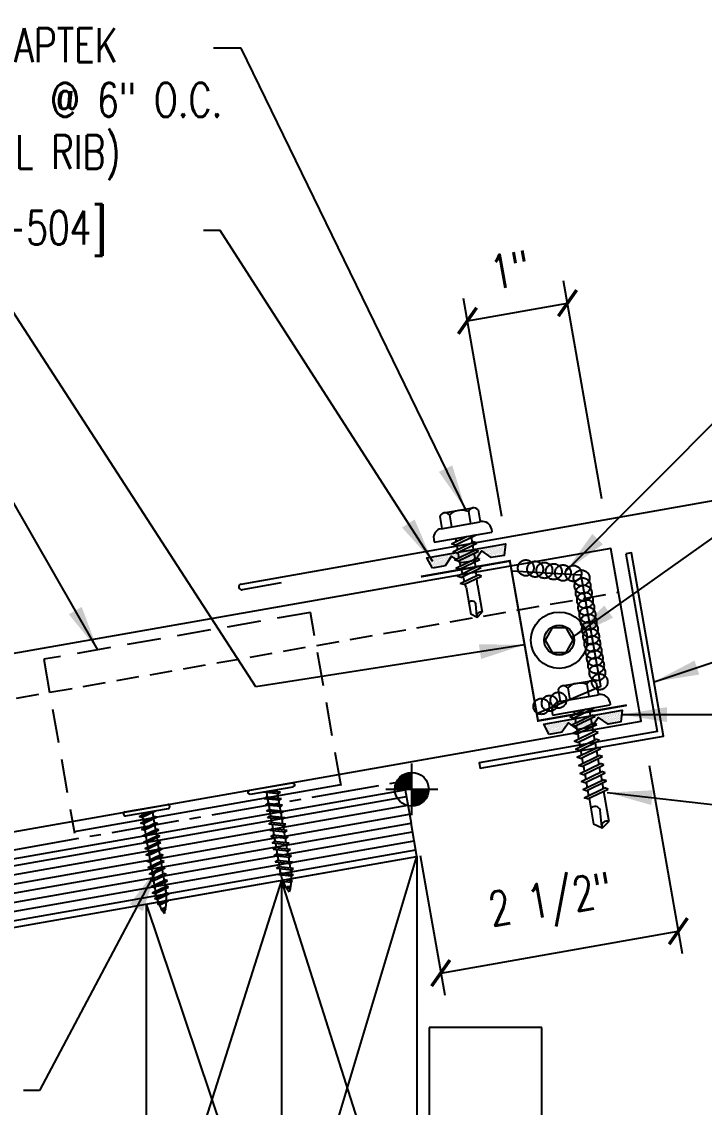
# Model space of a CAD drawing. Header units: inches. Extents: x 6.8 to 37.5, y 5.8 to 33.9.
# Drawn here: x 19.55 to 27.11, y 21.85 to 33.87 of the extents above; entities that cross this region are included whole.
import ezdxf

# ---------------------------------------------------------------- set-up
doc = ezdxf.new("R2010")
doc.units = ezdxf.units.IN
doc.header["$MEASUREMENT"] = 0
doc.linetypes.add('CENTER2', pattern=[1.125, 0.75, -0.125, 0.125, -0.125])
doc.linetypes.add('HIDDEN2', pattern=[0.1875, 0.125, -0.0625])
for name, color, linetype in [('BARRIER', 253, 'CENTER2'), ('clip', 5, 'Continuous'), ('CLO', 3, 'Continuous'), ('DIM', 2, 'Continuous'), ('FASTENER', 9, 'Continuous'), ('PANEL', 11, 'Continuous'), ('SEALANT', 253, 'CENTER2'), ('SECTION', 11, 'Continuous'), ('STLA', 10, 'Continuous'), ('TAPE', 8, 'Continuous'), ('TEXT', 2, 'Continuous'), ('TRIM', 6, 'Continuous'), ('WOOD', 3, 'Continuous')]:
    doc.layers.add(name, color=color, linetype=linetype)
doc.styles.add('TEXT', font='SIMPLEX', dxfattribs={"width": 0.75, "height": 6})
doc.styles.add('TEXT1', font='ROMANS.shx', dxfattribs={"width": 0.75, "height": 0.375})
doc.dimstyles.new('DETAIL', dxfattribs={"dimscale": 4, "dimtxt": 0.375, "dimasz": 0.0625, "dimexe": 0.0625, "dimexo": 0.125, "dimgap": 0.0625, "dimtad": 1, "dimdec": 4, "dimzin": 3, "dimdsep": 46, "dimlunit": 4, "dimtxsty": 'TEXT1', "dimblk": 'ARCHTICK', "dimcen": 0.0625, "dimclrd": 7, "dimclre": 7, "dimclrt": 2, "dimadec": 0, "dimazin": 0, "dimtfac": 0.59375, "dimtdec": 4, "dimtmove": 0, "dimatfit": 3, "dimfxl": 0, "dimfrac": 2, "dimtolj": 1, "dimtzin": 3, "dimarcsym": 0})
doc.dimstyles.new('DETAIL$7', dxfattribs={"dimscale": 4, "dimtxt": 6, "dimasz": 0.125, "dimexe": 0.0625, "dimexo": 0.125, "dimgap": 0.0625, "dimtad": 1, "dimdec": 5, "dimzin": 3, "dimdsep": 46, "dimlunit": 4, "dimtxsty": 'TEXT', "dimblk": 'ARCHTICK', "dimcen": 0.0625, "dimclrd": 7, "dimclre": 7, "dimclrt": 2, "dimadec": 0, "dimazin": 0, "dimtfac": 0.666667, "dimtdec": 5, "dimtmove": 0, "dimatfit": 3, "dimfxl": 0, "dimfrac": 2, "dimtolj": 1, "dimtzin": 3, "dimarcsym": 0})

# ---------------------------------------------------------------- blocks, each defined once
blk = doc.blocks.new('MB_DW4')
at = {"layer": 'FASTENER'}
for p, q in [((-0.217, 0.305), (-0.217, 0.171)), ((-0.163, 0.337), (0.159, 0.337)), ((-0.108, 0.305), (-0.108, 0.171)), ((0.105, 0.305), (0.105, 0.171)), ((0.214, 0.305), (0.214, 0.171)), ((-0.226, 0.171), (0.214, 0.171)), ((-0.326, 0.071), (-0.326, 0.037)), ((-0.326, 0.037), (0.322, 0.037)), ((-0.141, -0.014), (0.037, 0.037)), ((-0.105, -0.034), (0.137, 0.035)), ((-0.088, 0.037), (-0.088, 0.001)), ((-0.088, 0.037), (0.085, 0.037)), ((0.085, 0.037), (0.134, 0.037)), ((0.085, 0.02), (0.085, -0.041)), ((0.137, 0.035), (0.134, 0.037)), ((0.322, 0.071), (0.322, 0.037)), ((-0.105, -0.034), (-0.141, -0.014)), ((-0.141, -0.105), (0.102, -0.036)), ((-0.105, -0.125), (-0.141, -0.105)), ((-0.105, -0.125), (0.137, -0.056)), ((-0.088, -0.029), (-0.088, -0.09)), ((-0.088, -0.12), (-0.088, -0.181)), ((0.085, -0.071), (0.085, -0.131)), ((0.137, -0.056), (0.102, -0.036)), ((-0.141, -0.196), (0.102, -0.127)), ((-0.105, -0.216), (-0.141, -0.196)), ((-0.141, -0.287), (0.102, -0.217)), ((-0.105, -0.216), (0.137, -0.147)), ((-0.105, -0.307), (0.137, -0.238)), ((-0.084, -0.27), (-0.088, -0.211)), ((0.084, -0.223), (0.085, -0.211)), ((0.085, -0.162), (0.085, -0.211)), ((0.137, -0.147), (0.102, -0.127)), ((0.137, -0.238), (0.102, -0.217)), ((-0.105, -0.307), (-0.141, -0.287)), ((-0.141, -0.378), (0.102, -0.308)), ((-0.105, -0.398), (0.137, -0.328)), ((-0.078, -0.36), (-0.082, -0.3)), ((0.071, -0.408), (0.075, -0.346)), ((0.077, -0.315), (0.082, -0.253)), ((0.137, -0.328), (0.102, -0.308)), ((-0.105, -0.398), (-0.141, -0.378)), ((-0.122, -0.463), (0.089, -0.403)), ((-0.086, -0.483), (-0.122, -0.463)), ((-0.086, -0.483), (0.124, -0.423)), ((-0.071, -0.449), (-0.075, -0.389)), ((-0.066, -0.516), (-0.069, -0.478)), ((0.063, -0.515), (0.068, -0.439)), ((0.124, -0.423), (0.089, -0.403)), ((-0.066, -0.516), (-0.066, -0.82)), ((0.063, -0.516), (0.063, -0.82)), ((-0.003, -0.854), (0.009, -0.714)), ((-0.002, -0.866), (-0.066, -0.82)), ((-0.002, -0.866), (0.063, -0.82))]:
    blk.add_line(p, q, dxfattribs=at)
for centre, radius, start, end in [((-0.163, 0.274), 0.0628, 29.8754, 150.1246), ((-0.002, 0.141), 0.196, 56.9974, 123.0026), ((0.159, 0.274), 0.0628, 29.8754, 150.1246), ((-0.226, 0.071), 0.1, 90, 180), ((0.222, 0.071), 0.1, 0, 90), ((0.073, -0.516), 0.01, 175.9484, 180), ((-0.036, -0.723), 0.0461, 11.1445, 130.906), ((0.039, -0.855), 0.0422, 55.4585, 194.8454)]:
    blk.add_arc(centre, radius, start, end, dxfattribs=at)
blk = doc.blocks.new('*X2')
at = {"color": 0}
for p, q in [((-0.434, 0.135), (-0.434, 0.135)), ((-0.434, 0.123), (-0.434, 0.123)), ((-0.422, 0.141), (-0.422, 0.141)), ((-0.422, 0.129), (-0.422, 0.129)), ((-0.41, 0.135), (-0.41, 0.135)), ((-0.41, 0.123), (-0.41, 0.123)), ((-0.398, 0.141), (-0.398, 0.141)), ((-0.398, 0.129), (-0.398, 0.129)), ((-0.387, 0.135), (-0.387, 0.135)), ((-0.387, 0.123), (-0.387, 0.123)), ((-0.375, 0.141), (-0.375, 0.141)), ((-0.375, 0.129), (-0.375, 0.129)), ((-0.363, 0.135), (-0.363, 0.135)), ((-0.363, 0.123), (-0.363, 0.123)), ((-0.352, 0.141), (-0.352, 0.141)), ((-0.352, 0.129), (-0.352, 0.129)), ((-0.34, 0.135), (-0.34, 0.135)), ((-0.34, 0.123), (-0.34, 0.123)), ((-0.328, 0.141), (-0.328, 0.141)), ((-0.328, 0.129), (-0.328, 0.129)), ((-0.316, 0.135), (-0.316, 0.135)), ((-0.316, 0.123), (-0.316, 0.123)), ((-0.305, 0.141), (-0.305, 0.141)), ((-0.305, 0.129), (-0.305, 0.129)), ((-0.293, 0.135), (-0.293, 0.135)), ((-0.293, 0.123), (-0.293, 0.123)), ((-0.281, 0.141), (-0.281, 0.141)), ((-0.281, 0.129), (-0.281, 0.129)), ((-0.27, 0.135), (-0.27, 0.135)), ((-0.27, 0.123), (-0.27, 0.123)), ((-0.258, 0.141), (-0.258, 0.141)), ((-0.258, 0.129), (-0.258, 0.129)), ((-0.246, 0.135), (-0.246, 0.135)), ((-0.246, 0.123), (-0.246, 0.123)), ((-0.234, 0.141), (-0.234, 0.141)), ((-0.234, 0.129), (-0.234, 0.129)), ((-0.223, 0.135), (-0.223, 0.135)), ((-0.223, 0.123), (-0.223, 0.123)), ((-0.211, 0.141), (-0.211, 0.141)), ((-0.211, 0.129), (-0.211, 0.129)), ((-0.199, 0.135), (-0.199, 0.135)), ((-0.199, 0.123), (-0.199, 0.123)), ((-0.188, 0.141), (-0.188, 0.141)), ((-0.188, 0.129), (-0.188, 0.129)), ((-0.176, 0.135), (-0.176, 0.135)), ((-0.176, 0.123), (-0.176, 0.123)), ((-0.164, 0.141), (-0.164, 0.141)), ((-0.164, 0.129), (-0.164, 0.129)), ((-0.152, 0.135), (-0.152, 0.135)), ((-0.152, 0.123), (-0.152, 0.123)), ((-0.141, 0.141), (-0.141, 0.141)), ((-0.141, 0.129), (-0.141, 0.129)), ((-0.129, 0.135), (-0.129, 0.135)), ((-0.129, 0.123), (-0.129, 0.123)), ((-0.117, 0.141), (-0.117, 0.141)), ((-0.117, 0.129), (-0.117, 0.129)), ((-0.105, 0.135), (-0.105, 0.135)), ((-0.105, 0.123), (-0.105, 0.123)), ((-0.094, 0.141), (-0.094, 0.141)), ((-0.094, 0.129), (-0.094, 0.129)), ((-0.082, 0.135), (-0.082, 0.135)), ((-0.082, 0.123), (-0.082, 0.123)), ((-0.07, 0.141), (-0.07, 0.141)), ((-0.07, 0.129), (-0.07, 0.129)), ((-0.059, 0.135), (-0.059, 0.135)), ((-0.059, 0.123), (-0.059, 0.123)), ((-0.047, 0.141), (-0.047, 0.141)), ((-0.047, 0.129), (-0.047, 0.129)), ((-0.035, 0.135), (-0.035, 0.135)), ((-0.035, 0.123), (-0.035, 0.123)), ((-0.023, 0.141), (-0.023, 0.141)), ((-0.023, 0.129), (-0.023, 0.129)), ((-0.012, 0.135), (-0.012, 0.135)), ((-0.012, 0.123), (-0.012, 0.123)), ((0, 0.141), (0, 0.141)), ((0, 0.129), (0, 0.129)), ((0.012, 0.135), (0.012, 0.135)), ((0.012, 0.123), (0.012, 0.123)), ((0.023, 0.141), (0.023, 0.141)), ((0.023, 0.129), (0.023, 0.129)), ((0.035, 0.135), (0.035, 0.135)), ((0.035, 0.123), (0.035, 0.123)), ((0.047, 0.141), (0.047, 0.141)), ((0.047, 0.129), (0.047, 0.129)), ((0.059, 0.135), (0.059, 0.135)), ((0.059, 0.123), (0.059, 0.123)), ((0.07, 0.141), (0.07, 0.141)), ((0.07, 0.129), (0.07, 0.129)), ((0.082, 0.135), (0.082, 0.135)), ((0.082, 0.123), (0.082, 0.123)), ((0.094, 0.141), (0.094, 0.141)), ((0.094, 0.129), (0.094, 0.129)), ((0.105, 0.135), (0.105, 0.135)), ((0.105, 0.123), (0.105, 0.123)), ((0.117, 0.141), (0.117, 0.141)), ((0.117, 0.129), (0.117, 0.129)), ((0.129, 0.135), (0.129, 0.135)), ((0.129, 0.123), (0.129, 0.123)), ((0.141, 0.141), (0.141, 0.141)), ((0.141, 0.129), (0.141, 0.129)), ((0.152, 0.135), (0.152, 0.135)), ((0.152, 0.123), (0.152, 0.123)), ((0.164, 0.141), (0.164, 0.141)), ((0.164, 0.129), (0.164, 0.129)), ((0.176, 0.135), (0.176, 0.135)), ((0.176, 0.123), (0.176, 0.123)), ((0.188, 0.141), (0.188, 0.141)), ((0.188, 0.129), (0.188, 0.129)), ((0.199, 0.135), (0.199, 0.135)), ((0.199, 0.123), (0.199, 0.123)), ((0.211, 0.141), (0.211, 0.141)), ((0.211, 0.129), (0.211, 0.129)), ((0.223, 0.135), (0.223, 0.135)), ((0.223, 0.123), (0.223, 0.123)), ((0.234, 0.141), (0.234, 0.141)), ((0.234, 0.129), (0.234, 0.129)), ((0.246, 0.135), (0.246, 0.135)), ((0.246, 0.123), (0.246, 0.123)), ((0.258, 0.141), (0.258, 0.141)), ((0.258, 0.129), (0.258, 0.129)), ((0.27, 0.135), (0.27, 0.135)), ((0.27, 0.123), (0.27, 0.123)), ((0.281, 0.141), (0.281, 0.141)), ((0.281, 0.129), (0.281, 0.129)), ((0.293, 0.135), (0.293, 0.135)), ((0.293, 0.123), (0.293, 0.123)), ((0.305, 0.141), (0.305, 0.141)), ((0.305, 0.129), (0.305, 0.129)), ((0.316, 0.135), (0.316, 0.135)), ((0.316, 0.123), (0.316, 0.123)), ((0.328, 0.141), (0.328, 0.141)), ((0.328, 0.129), (0.328, 0.129)), ((0.34, 0.135), (0.34, 0.135)), ((0.34, 0.123), (0.34, 0.123)), ((0.352, 0.141), (0.352, 0.141)), ((0.352, 0.129), (0.352, 0.129)), ((0.363, 0.135), (0.363, 0.135)), ((0.363, 0.123), (0.363, 0.123)), ((0.375, 0.141), (0.375, 0.141)), ((0.375, 0.129), (0.375, 0.129)), ((0.387, 0.135), (0.387, 0.135)), ((0.387, 0.123), (0.387, 0.123)), ((0.398, 0.141), (0.398, 0.141)), ((0.398, 0.129), (0.398, 0.129)), ((0.41, 0.135), (0.41, 0.135)), ((0.41, 0.123), (0.41, 0.123)), ((0.422, 0.141), (0.422, 0.141)), ((0.422, 0.129), (0.422, 0.129)), ((0.434, 0.135), (0.434, 0.135)), ((0.434, 0.123), (0.434, 0.123)), ((-0.422, 0.117), (-0.422, 0.117)), ((-0.422, 0.105), (-0.422, 0.105)), ((-0.422, 0.094), (-0.422, 0.094)), ((-0.422, 0.082), (-0.422, 0.082)), ((-0.41, 0.111), (-0.41, 0.111)), ((-0.41, 0.1), (-0.41, 0.1)), ((-0.41, 0.088), (-0.41, 0.088)), ((-0.41, 0.076), (-0.41, 0.076)), ((-0.41, 0.064), (-0.41, 0.064)), ((-0.41, 0.053), (-0.41, 0.053)), ((-0.41, 0.041), (-0.41, 0.041)), ((-0.398, 0.117), (-0.398, 0.117)), ((-0.398, 0.105), (-0.398, 0.105)), ((-0.398, 0.094), (-0.398, 0.094)), ((-0.398, 0.082), (-0.398, 0.082)), ((-0.398, 0.07), (-0.398, 0.07)), ((-0.398, 0.059), (-0.398, 0.059)), ((-0.398, 0.047), (-0.398, 0.047)), ((-0.398, 0.035), (-0.398, 0.035)), ((-0.398, 0.023), (-0.398, 0.023)), ((-0.387, 0.111), (-0.387, 0.111)), ((-0.387, 0.1), (-0.387, 0.1)), ((-0.387, 0.088), (-0.387, 0.088)), ((-0.387, 0.076), (-0.387, 0.076)), ((-0.387, 0.064), (-0.387, 0.064)), ((-0.387, 0.053), (-0.387, 0.053)), ((-0.387, 0.041), (-0.387, 0.041)), ((-0.387, 0.029), (-0.387, 0.029)), ((-0.375, 0.117), (-0.375, 0.117)), ((-0.375, 0.105), (-0.375, 0.105)), ((-0.375, 0.094), (-0.375, 0.094)), ((-0.375, 0.082), (-0.375, 0.082)), ((-0.375, 0.07), (-0.375, 0.07)), ((-0.375, 0.059), (-0.375, 0.059)), ((-0.375, 0.047), (-0.375, 0.047)), ((-0.375, 0.035), (-0.375, 0.035)), ((-0.375, 0.023), (-0.375, 0.023)), ((-0.363, 0.111), (-0.363, 0.111)), ((-0.363, 0.1), (-0.363, 0.1)), ((-0.363, 0.088), (-0.363, 0.088)), ((-0.363, 0.076), (-0.363, 0.076)), ((-0.363, 0.064), (-0.363, 0.064)), ((-0.363, 0.053), (-0.363, 0.053)), ((-0.363, 0.041), (-0.363, 0.041)), ((-0.363, 0.029), (-0.363, 0.029)), ((-0.352, 0.117), (-0.352, 0.117)), ((-0.352, 0.105), (-0.352, 0.105)), ((-0.352, 0.094), (-0.352, 0.094)), ((-0.352, 0.082), (-0.352, 0.082)), ((-0.352, 0.07), (-0.352, 0.07)), ((-0.352, 0.059), (-0.352, 0.059)), ((-0.352, 0.047), (-0.352, 0.047)), ((-0.352, 0.035), (-0.352, 0.035)), ((-0.352, 0.023), (-0.352, 0.023)), ((-0.34, 0.111), (-0.34, 0.111)), ((-0.34, 0.1), (-0.34, 0.1)), ((-0.34, 0.088), (-0.34, 0.088)), ((-0.34, 0.076), (-0.34, 0.076)), ((-0.34, 0.064), (-0.34, 0.064)), ((-0.34, 0.053), (-0.34, 0.053)), ((-0.34, 0.041), (-0.34, 0.041)), ((-0.34, 0.029), (-0.34, 0.029)), ((-0.328, 0.117), (-0.328, 0.117)), ((-0.328, 0.105), (-0.328, 0.105)), ((-0.328, 0.094), (-0.328, 0.094)), ((-0.328, 0.082), (-0.328, 0.082)), ((-0.328, 0.07), (-0.328, 0.07)), ((-0.328, 0.059), (-0.328, 0.059)), ((-0.328, 0.047), (-0.328, 0.047)), ((-0.328, 0.035), (-0.328, 0.035)), ((-0.328, 0.023), (-0.328, 0.023)), ((-0.316, 0.111), (-0.316, 0.111)), ((-0.316, 0.1), (-0.316, 0.1)), ((-0.316, 0.088), (-0.316, 0.088)), ((-0.316, 0.076), (-0.316, 0.076)), ((-0.316, 0.064), (-0.316, 0.064)), ((-0.316, 0.053), (-0.316, 0.053)), ((-0.316, 0.041), (-0.316, 0.041)), ((-0.316, 0.029), (-0.316, 0.029)), ((-0.305, 0.117), (-0.305, 0.117)), ((-0.305, 0.105), (-0.305, 0.105)), ((-0.305, 0.094), (-0.305, 0.094)), ((-0.305, 0.082), (-0.305, 0.082)), ((-0.305, 0.07), (-0.305, 0.07)), ((-0.305, 0.059), (-0.305, 0.059)), ((-0.305, 0.047), (-0.305, 0.047)), ((-0.305, 0.035), (-0.305, 0.035)), ((-0.305, 0.023), (-0.305, 0.023)), ((-0.293, 0.111), (-0.293, 0.111)), ((-0.293, 0.1), (-0.293, 0.1)), ((-0.293, 0.088), (-0.293, 0.088)), ((-0.293, 0.076), (-0.293, 0.076)), ((-0.293, 0.064), (-0.293, 0.064)), ((-0.293, 0.053), (-0.293, 0.053)), ((-0.293, 0.041), (-0.293, 0.041)), ((-0.293, 0.029), (-0.293, 0.029)), ((-0.281, 0.117), (-0.281, 0.117)), ((-0.281, 0.105), (-0.281, 0.105)), ((-0.281, 0.094), (-0.281, 0.094)), ((-0.281, 0.082), (-0.281, 0.082)), ((-0.281, 0.07), (-0.281, 0.07)), ((-0.281, 0.059), (-0.281, 0.059)), ((-0.281, 0.047), (-0.281, 0.047)), ((-0.281, 0.035), (-0.281, 0.035)), ((-0.281, 0.023), (-0.281, 0.023)), ((-0.27, 0.111), (-0.27, 0.111)), ((-0.27, 0.1), (-0.27, 0.1)), ((-0.27, 0.088), (-0.27, 0.088)), ((-0.27, 0.076), (-0.27, 0.076)), ((-0.27, 0.064), (-0.27, 0.064)), ((-0.27, 0.053), (-0.27, 0.053)), ((-0.27, 0.041), (-0.27, 0.041)), ((-0.27, 0.029), (-0.27, 0.029)), ((-0.258, 0.117), (-0.258, 0.117)), ((-0.258, 0.105), (-0.258, 0.105)), ((-0.258, 0.094), (-0.258, 0.094)), ((-0.258, 0.082), (-0.258, 0.082)), ((-0.258, 0.07), (-0.258, 0.07)), ((-0.258, 0.059), (-0.258, 0.059)), ((-0.258, 0.047), (-0.258, 0.047)), ((-0.258, 0.035), (-0.258, 0.035)), ((-0.258, 0.023), (-0.258, 0.023)), ((-0.246, 0.111), (-0.246, 0.111)), ((-0.246, 0.1), (-0.246, 0.1)), ((-0.246, 0.088), (-0.246, 0.088)), ((-0.246, 0.076), (-0.246, 0.076)), ((-0.246, 0.064), (-0.246, 0.064)), ((-0.246, 0.053), (-0.246, 0.053)), ((-0.246, 0.041), (-0.246, 0.041)), ((-0.234, 0.117), (-0.234, 0.117)), ((-0.234, 0.105), (-0.234, 0.105)), ((-0.234, 0.094), (-0.234, 0.094)), ((-0.234, 0.082), (-0.234, 0.082)), ((-0.234, 0.07), (-0.234, 0.07)), ((-0.234, 0.059), (-0.234, 0.059)), ((-0.234, 0.047), (-0.234, 0.047)), ((-0.223, 0.111), (-0.223, 0.111)), ((-0.223, 0.1), (-0.223, 0.1)), ((-0.223, 0.088), (-0.223, 0.088)), ((-0.223, 0.076), (-0.223, 0.076)), ((-0.223, 0.064), (-0.223, 0.064)), ((-0.211, 0.117), (-0.211, 0.117)), ((-0.211, 0.105), (-0.211, 0.105)), ((-0.211, 0.094), (-0.211, 0.094)), ((-0.211, 0.082), (-0.211, 0.082)), ((-0.211, 0.07), (-0.211, 0.07)), ((-0.199, 0.111), (-0.199, 0.111)), ((-0.199, 0.1), (-0.199, 0.1)), ((-0.199, 0.088), (-0.199, 0.088)), ((-0.188, 0.117), (-0.188, 0.117)), ((-0.188, 0.105), (-0.188, 0.105)), ((-0.188, 0.094), (-0.188, 0.094)), ((-0.176, 0.111), (-0.176, 0.111)), ((-0.164, 0.117), (-0.164, 0.117)), ((-0.164, 0.105), (-0.164, 0.105)), ((-0.152, 0.111), (-0.152, 0.111)), ((-0.152, 0.1), (-0.152, 0.1)), ((-0.141, 0.117), (-0.141, 0.117)), ((-0.141, 0.105), (-0.141, 0.105)), ((-0.141, 0.094), (-0.141, 0.094)), ((-0.141, 0.082), (-0.141, 0.082)), ((-0.129, 0.111), (-0.129, 0.111)), ((-0.129, 0.1), (-0.129, 0.1)), ((-0.129, 0.088), (-0.129, 0.088)), ((-0.129, 0.076), (-0.129, 0.076)), ((-0.117, 0.117), (-0.117, 0.117)), ((-0.117, 0.105), (-0.117, 0.105)), ((-0.117, 0.094), (-0.117, 0.094)), ((-0.117, 0.082), (-0.117, 0.082)), ((-0.117, 0.07), (-0.117, 0.07)), ((-0.117, 0.059), (-0.117, 0.059)), ((-0.105, 0.111), (-0.105, 0.111)), ((-0.105, 0.1), (-0.105, 0.1)), ((-0.105, 0.088), (-0.105, 0.088)), ((-0.105, 0.076), (-0.105, 0.076)), ((-0.105, 0.064), (-0.105, 0.064)), ((-0.105, 0.053), (-0.105, 0.053)), ((-0.094, 0.117), (-0.094, 0.117)), ((-0.094, 0.105), (-0.094, 0.105)), ((-0.094, 0.094), (-0.094, 0.094)), ((-0.094, 0.082), (-0.094, 0.082)), ((-0.094, 0.07), (-0.094, 0.07)), ((-0.094, 0.059), (-0.094, 0.059)), ((-0.094, 0.047), (-0.094, 0.047)), ((-0.094, 0.035), (-0.094, 0.035)), ((-0.082, 0.111), (-0.082, 0.111)), ((-0.082, 0.1), (-0.082, 0.1)), ((-0.082, 0.088), (-0.082, 0.088)), ((-0.082, 0.076), (-0.082, 0.076)), ((-0.082, 0.064), (-0.082, 0.064)), ((-0.082, 0.053), (-0.082, 0.053)), ((-0.082, 0.041), (-0.082, 0.041)), ((-0.082, 0.029), (-0.082, 0.029)), ((-0.07, 0.117), (-0.07, 0.117)), ((-0.07, 0.105), (-0.07, 0.105)), ((-0.07, 0.094), (-0.07, 0.094)), ((-0.07, 0.082), (-0.07, 0.082)), ((-0.07, 0.07), (-0.07, 0.07)), ((-0.07, 0.059), (-0.07, 0.059)), ((-0.07, 0.047), (-0.07, 0.047)), ((-0.07, 0.035), (-0.07, 0.035)), ((-0.07, 0.023), (-0.07, 0.023)), ((-0.059, 0.111), (-0.059, 0.111)), ((-0.059, 0.1), (-0.059, 0.1)), ((-0.059, 0.088), (-0.059, 0.088)), ((-0.059, 0.076), (-0.059, 0.076)), ((-0.059, 0.064), (-0.059, 0.064)), ((-0.059, 0.053), (-0.059, 0.053)), ((-0.059, 0.041), (-0.059, 0.041)), ((-0.059, 0.029), (-0.059, 0.029)), ((-0.047, 0.117), (-0.047, 0.117)), ((-0.047, 0.105), (-0.047, 0.105)), ((-0.047, 0.094), (-0.047, 0.094)), ((-0.047, 0.082), (-0.047, 0.082)), ((-0.047, 0.07), (-0.047, 0.07)), ((-0.047, 0.059), (-0.047, 0.059)), ((-0.047, 0.047), (-0.047, 0.047)), ((-0.047, 0.035), (-0.047, 0.035)), ((-0.047, 0.023), (-0.047, 0.023)), ((-0.035, 0.111), (-0.035, 0.111)), ((-0.035, 0.1), (-0.035, 0.1)), ((-0.035, 0.088), (-0.035, 0.088)), ((-0.035, 0.076), (-0.035, 0.076)), ((-0.035, 0.064), (-0.035, 0.064)), ((-0.035, 0.053), (-0.035, 0.053)), ((-0.035, 0.041), (-0.035, 0.041)), ((-0.035, 0.029), (-0.035, 0.029)), ((-0.023, 0.117), (-0.023, 0.117)), ((-0.023, 0.105), (-0.023, 0.105)), ((-0.023, 0.094), (-0.023, 0.094)), ((-0.023, 0.082), (-0.023, 0.082)), ((-0.023, 0.07), (-0.023, 0.07)), ((-0.023, 0.059), (-0.023, 0.059)), ((-0.023, 0.047), (-0.023, 0.047)), ((-0.023, 0.035), (-0.023, 0.035)), ((-0.023, 0.023), (-0.023, 0.023)), ((-0.012, 0.111), (-0.012, 0.111)), ((-0.012, 0.1), (-0.012, 0.1)), ((-0.012, 0.088), (-0.012, 0.088)), ((-0.012, 0.076), (-0.012, 0.076)), ((-0.012, 0.064), (-0.012, 0.064)), ((-0.012, 0.053), (-0.012, 0.053)), ((-0.012, 0.041), (-0.012, 0.041)), ((-0.012, 0.029), (-0.012, 0.029)), ((0, 0.117), (0, 0.117)), ((0, 0.105), (0, 0.105)), ((0, 0.094), (0, 0.094)), ((0, 0.082), (0, 0.082)), ((0, 0.07), (0, 0.07)), ((0, 0.059), (0, 0.059)), ((0, 0.047), (0, 0.047)), ((0, 0.035), (0, 0.035)), ((0, 0.023), (0, 0.023)), ((0.012, 0.111), (0.012, 0.111)), ((0.012, 0.1), (0.012, 0.1)), ((0.012, 0.088), (0.012, 0.088)), ((0.012, 0.076), (0.012, 0.076)), ((0.012, 0.064), (0.012, 0.064)), ((0.012, 0.053), (0.012, 0.053)), ((0.012, 0.041), (0.012, 0.041)), ((0.012, 0.029), (0.012, 0.029)), ((0.023, 0.117), (0.023, 0.117)), ((0.023, 0.105), (0.023, 0.105)), ((0.023, 0.094), (0.023, 0.094)), ((0.023, 0.082), (0.023, 0.082)), ((0.023, 0.07), (0.023, 0.07)), ((0.023, 0.059), (0.023, 0.059)), ((0.023, 0.047), (0.023, 0.047)), ((0.023, 0.035), (0.023, 0.035)), ((0.023, 0.023), (0.023, 0.023)), ((0.035, 0.111), (0.035, 0.111)), ((0.035, 0.1), (0.035, 0.1)), ((0.035, 0.088), (0.035, 0.088)), ((0.035, 0.076), (0.035, 0.076)), ((0.035, 0.064), (0.035, 0.064)), ((0.035, 0.053), (0.035, 0.053)), ((0.035, 0.041), (0.035, 0.041)), ((0.035, 0.029), (0.035, 0.029)), ((0.047, 0.117), (0.047, 0.117)), ((0.047, 0.105), (0.047, 0.105)), ((0.047, 0.094), (0.047, 0.094)), ((0.047, 0.082), (0.047, 0.082)), ((0.047, 0.07), (0.047, 0.07)), ((0.047, 0.059), (0.047, 0.059)), ((0.047, 0.047), (0.047, 0.047)), ((0.047, 0.035), (0.047, 0.035)), ((0.047, 0.023), (0.047, 0.023)), ((0.059, 0.111), (0.059, 0.111)), ((0.059, 0.1), (0.059, 0.1)), ((0.059, 0.088), (0.059, 0.088)), ((0.059, 0.076), (0.059, 0.076)), ((0.059, 0.064), (0.059, 0.064)), ((0.059, 0.053), (0.059, 0.053)), ((0.059, 0.041), (0.059, 0.041)), ((0.059, 0.029), (0.059, 0.029)), ((0.07, 0.117), (0.07, 0.117)), ((0.07, 0.105), (0.07, 0.105)), ((0.07, 0.094), (0.07, 0.094)), ((0.07, 0.082), (0.07, 0.082)), ((0.07, 0.07), (0.07, 0.07)), ((0.07, 0.059), (0.07, 0.059)), ((0.07, 0.047), (0.07, 0.047)), ((0.07, 0.035), (0.07, 0.035)), ((0.07, 0.023), (0.07, 0.023)), ((0.082, 0.111), (0.082, 0.111)), ((0.082, 0.1), (0.082, 0.1)), ((0.082, 0.088), (0.082, 0.088)), ((0.082, 0.076), (0.082, 0.076)), ((0.082, 0.064), (0.082, 0.064)), ((0.082, 0.053), (0.082, 0.053)), ((0.082, 0.041), (0.082, 0.041)), ((0.082, 0.029), (0.082, 0.029)), ((0.094, 0.117), (0.094, 0.117)), ((0.094, 0.105), (0.094, 0.105)), ((0.094, 0.094), (0.094, 0.094)), ((0.094, 0.082), (0.094, 0.082)), ((0.094, 0.07), (0.094, 0.07)), ((0.094, 0.059), (0.094, 0.059)), ((0.094, 0.047), (0.094, 0.047)), ((0.094, 0.035), (0.094, 0.035)), ((0.105, 0.111), (0.105, 0.111)), ((0.105, 0.1), (0.105, 0.1)), ((0.105, 0.088), (0.105, 0.088)), ((0.105, 0.076), (0.105, 0.076)), ((0.105, 0.064), (0.105, 0.064)), ((0.105, 0.053), (0.105, 0.053)), ((0.117, 0.117), (0.117, 0.117)), ((0.117, 0.105), (0.117, 0.105)), ((0.117, 0.094), (0.117, 0.094)), ((0.117, 0.082), (0.117, 0.082)), ((0.117, 0.07), (0.117, 0.07)), ((0.117, 0.059), (0.117, 0.059)), ((0.129, 0.111), (0.129, 0.111)), ((0.129, 0.1), (0.129, 0.1)), ((0.129, 0.088), (0.129, 0.088)), ((0.129, 0.076), (0.129, 0.076)), ((0.141, 0.117), (0.141, 0.117)), ((0.141, 0.105), (0.141, 0.105)), ((0.141, 0.094), (0.141, 0.094)), ((0.141, 0.082), (0.141, 0.082)), ((0.152, 0.111), (0.152, 0.111)), ((0.152, 0.1), (0.152, 0.1)), ((0.164, 0.117), (0.164, 0.117)), ((0.164, 0.105), (0.164, 0.105)), ((0.176, 0.111), (0.176, 0.111)), ((0.188, 0.117), (0.188, 0.117)), ((0.188, 0.105), (0.188, 0.105)), ((0.188, 0.094), (0.188, 0.094)), ((0.199, 0.111), (0.199, 0.111)), ((0.199, 0.1), (0.199, 0.1)), ((0.199, 0.088), (0.199, 0.088)), ((0.211, 0.117), (0.211, 0.117)), ((0.211, 0.105), (0.211, 0.105)), ((0.211, 0.094), (0.211, 0.094)), ((0.211, 0.082), (0.211, 0.082)), ((0.211, 0.07), (0.211, 0.07)), ((0.223, 0.111), (0.223, 0.111)), ((0.223, 0.1), (0.223, 0.1)), ((0.223, 0.088), (0.223, 0.088)), ((0.223, 0.076), (0.223, 0.076)), ((0.223, 0.064), (0.223, 0.064)), ((0.234, 0.117), (0.234, 0.117)), ((0.234, 0.105), (0.234, 0.105)), ((0.234, 0.094), (0.234, 0.094)), ((0.234, 0.082), (0.234, 0.082)), ((0.234, 0.07), (0.234, 0.07)), ((0.234, 0.059), (0.234, 0.059)), ((0.234, 0.047), (0.234, 0.047)), ((0.246, 0.111), (0.246, 0.111)), ((0.246, 0.1), (0.246, 0.1)), ((0.246, 0.088), (0.246, 0.088)), ((0.246, 0.076), (0.246, 0.076)), ((0.246, 0.064), (0.246, 0.064)), ((0.246, 0.053), (0.246, 0.053)), ((0.246, 0.041), (0.246, 0.041)), ((0.258, 0.117), (0.258, 0.117)), ((0.258, 0.105), (0.258, 0.105)), ((0.258, 0.094), (0.258, 0.094)), ((0.258, 0.082), (0.258, 0.082)), ((0.258, 0.07), (0.258, 0.07)), ((0.258, 0.059), (0.258, 0.059)), ((0.258, 0.047), (0.258, 0.047)), ((0.258, 0.035), (0.258, 0.035)), ((0.258, 0.023), (0.258, 0.023)), ((0.27, 0.111), (0.27, 0.111)), ((0.27, 0.1), (0.27, 0.1)), ((0.27, 0.088), (0.27, 0.088)), ((0.27, 0.076), (0.27, 0.076)), ((0.27, 0.064), (0.27, 0.064)), ((0.27, 0.053), (0.27, 0.053)), ((0.27, 0.041), (0.27, 0.041)), ((0.27, 0.029), (0.27, 0.029)), ((0.281, 0.117), (0.281, 0.117)), ((0.281, 0.105), (0.281, 0.105)), ((0.281, 0.094), (0.281, 0.094)), ((0.281, 0.082), (0.281, 0.082)), ((0.281, 0.07), (0.281, 0.07)), ((0.281, 0.059), (0.281, 0.059)), ((0.281, 0.047), (0.281, 0.047)), ((0.281, 0.035), (0.281, 0.035)), ((0.281, 0.023), (0.281, 0.023)), ((0.293, 0.111), (0.293, 0.111)), ((0.293, 0.1), (0.293, 0.1)), ((0.293, 0.088), (0.293, 0.088)), ((0.293, 0.076), (0.293, 0.076)), ((0.293, 0.064), (0.293, 0.064)), ((0.293, 0.053), (0.293, 0.053)), ((0.293, 0.041), (0.293, 0.041)), ((0.293, 0.029), (0.293, 0.029)), ((0.305, 0.117), (0.305, 0.117)), ((0.305, 0.105), (0.305, 0.105)), ((0.305, 0.094), (0.305, 0.094)), ((0.305, 0.082), (0.305, 0.082)), ((0.305, 0.07), (0.305, 0.07)), ((0.305, 0.059), (0.305, 0.059)), ((0.305, 0.047), (0.305, 0.047)), ((0.305, 0.035), (0.305, 0.035)), ((0.305, 0.023), (0.305, 0.023)), ((0.316, 0.111), (0.316, 0.111)), ((0.316, 0.1), (0.316, 0.1)), ((0.316, 0.088), (0.316, 0.088)), ((0.316, 0.076), (0.316, 0.076)), ((0.316, 0.064), (0.316, 0.064)), ((0.316, 0.053), (0.316, 0.053)), ((0.316, 0.041), (0.316, 0.041)), ((0.316, 0.029), (0.316, 0.029)), ((0.328, 0.117), (0.328, 0.117)), ((0.328, 0.105), (0.328, 0.105)), ((0.328, 0.094), (0.328, 0.094)), ((0.328, 0.082), (0.328, 0.082)), ((0.328, 0.07), (0.328, 0.07)), ((0.328, 0.059), (0.328, 0.059)), ((0.328, 0.047), (0.328, 0.047)), ((0.328, 0.035), (0.328, 0.035)), ((0.328, 0.023), (0.328, 0.023)), ((0.34, 0.111), (0.34, 0.111)), ((0.34, 0.1), (0.34, 0.1)), ((0.34, 0.088), (0.34, 0.088)), ((0.34, 0.076), (0.34, 0.076)), ((0.34, 0.064), (0.34, 0.064)), ((0.34, 0.053), (0.34, 0.053)), ((0.34, 0.041), (0.34, 0.041)), ((0.34, 0.029), (0.34, 0.029)), ((0.352, 0.117), (0.352, 0.117)), ((0.352, 0.105), (0.352, 0.105)), ((0.352, 0.094), (0.352, 0.094)), ((0.352, 0.082), (0.352, 0.082)), ((0.352, 0.07), (0.352, 0.07)), ((0.352, 0.059), (0.352, 0.059)), ((0.352, 0.047), (0.352, 0.047)), ((0.352, 0.035), (0.352, 0.035)), ((0.352, 0.023), (0.352, 0.023)), ((0.363, 0.111), (0.363, 0.111)), ((0.363, 0.1), (0.363, 0.1)), ((0.363, 0.088), (0.363, 0.088)), ((0.363, 0.076), (0.363, 0.076)), ((0.363, 0.064), (0.363, 0.064)), ((0.363, 0.053), (0.363, 0.053)), ((0.363, 0.041), (0.363, 0.041)), ((0.363, 0.029), (0.363, 0.029)), ((0.375, 0.117), (0.375, 0.117)), ((0.375, 0.105), (0.375, 0.105)), ((0.375, 0.094), (0.375, 0.094)), ((0.375, 0.082), (0.375, 0.082)), ((0.375, 0.07), (0.375, 0.07)), ((0.375, 0.059), (0.375, 0.059)), ((0.375, 0.047), (0.375, 0.047)), ((0.375, 0.035), (0.375, 0.035)), ((0.375, 0.023), (0.375, 0.023)), ((0.387, 0.111), (0.387, 0.111)), ((0.387, 0.1), (0.387, 0.1)), ((0.387, 0.088), (0.387, 0.088)), ((0.387, 0.076), (0.387, 0.076)), ((0.387, 0.064), (0.387, 0.064)), ((0.387, 0.053), (0.387, 0.053)), ((0.387, 0.041), (0.387, 0.041)), ((0.387, 0.029), (0.387, 0.029)), ((0.398, 0.117), (0.398, 0.117)), ((0.398, 0.105), (0.398, 0.105)), ((0.398, 0.094), (0.398, 0.094)), ((0.398, 0.082), (0.398, 0.082)), ((0.398, 0.07), (0.398, 0.07)), ((0.398, 0.059), (0.398, 0.059)), ((0.398, 0.047), (0.398, 0.047)), ((0.398, 0.035), (0.398, 0.035)), ((0.398, 0.023), (0.398, 0.023)), ((0.41, 0.111), (0.41, 0.111)), ((0.41, 0.1), (0.41, 0.1)), ((0.41, 0.088), (0.41, 0.088)), ((0.41, 0.076), (0.41, 0.076)), ((0.41, 0.064), (0.41, 0.064)), ((0.41, 0.053), (0.41, 0.053)), ((0.41, 0.041), (0.41, 0.041)), ((0.422, 0.117), (0.422, 0.117)), ((0.422, 0.105), (0.422, 0.105)), ((0.422, 0.094), (0.422, 0.094)), ((0.422, 0.082), (0.422, 0.082))]:
    blk.add_line(p, q, dxfattribs=at)
blk = doc.blocks.new('MB_DBTAP')
at = {"layer": 'TAPE', "color": 9}
blk.add_lwpolyline([(-0.403, 0.018), (-0.442, 0.141), (0.442, 0.141), (0.403, 0.018), (0.26, 0.018), (0.17, 0.109), (0.079, 0.018), (0, 0.018), (-0.079, 0.018), (-0.17, 0.109), (-0.26, 0.018)], close=True, dxfattribs=at)
at = {"layer": 'TAPE', "color": 251}
blk.add_blockref('*X2', (0, 0), dxfattribs=at)
blk = doc.blocks.new('_ArchTick')
at = {"color": 0, "linetype": 'ByBlock', "const_width": 0.15}
blk.add_lwpolyline([(-0.5, -0.5), (0.5, 0.5)], dxfattribs=at)
blk = doc.blocks.new('*D12')
at = {"layer": 'DEFPOINTS', "color": 0}
for p in [(25.597, 30.758), (26.066, 28.098), (24.958, 27.902)]:
    blk.add_point(p, dxfattribs=at)
at = {"layer": 'DIM', "color": 7, "lineweight": -2}
for p, q in [((25.979, 28.59), (25.554, 31.004)), ((24.871, 28.395), (24.446, 30.809)), ((24.489, 30.562), (25.597, 30.758))]:
    blk.add_line(p, q, dxfattribs=at)
at = {"layer": 'DIM', "color": 7, "lineweight": -2, "xscale": 0.25, "yscale": 0.25, "zscale": 0.25}
for p, rotation in [((25.597, 30.758), 9.999999999999886), ((24.489, 30.562), 189.9999999999999)]:
    blk.add_blockref('_ArchTick', p, dxfattribs=dict(at, rotation=rotation))
at = {"layer": 'DIM', "color": 2, "insert": (24.961, 31.126), "char_height": 0.375, "attachment_point": 5, "rotation": 10, "style": 'TEXT1'}
blk.add_mtext('\\A1;1"', dxfattribs=at)
blk = doc.blocks.new('MB_516W')
blk.add_lwpolyline([(-0.078, 0.135), (-0.156, 0), (-0.078, -0.135), (0.078, -0.135), (0.156, 0), (0.078, 0.135)], close=True)
for radius in [0.312, 0.166]:
    blk.add_circle((0, 0), radius)
blk = doc.blocks.new('A$C23AA14D5')
at = {"layer": 'CLO', "const_width": 0.0239}
blk.add_lwpolyline([(2.284, 0.187), (1.299, 0.014), (0.987, 1.785), (0.002, 1.611)], dxfattribs=at)
at = {"layer": 'CLO'}
blk.add_lwpolyline([(1.285, 0.094), (1.993, 0.397), (1.776, 1.628), (1.007, 1.67)], dxfattribs=at)
blk = doc.blocks.new('FD-F4')
at = {"layer": 'TEXT', "style": 'TEXT1', "width": 0.75}
for s, p in [('1/4-14 x 7/8 LONG-LIFE LAPTEK', (0.0047, -0.0408)), ('W/WASHER [FASTENER #4]', (0.0047, -0.1926))]:
    blk.add_text(s, height=0.09375, dxfattribs=at).set_placement(p)
blk.add_attdef('(QUANTITY)', (1.4847, -0.1926), '', height=0.0938, dxfattribs=at)
at = {"layer": 'TEXT', "style": 'TEXT1', "flags": 1}
for tag, p in [('Color', (0.0624, -0.4349)), ('Calc', (0.0624, -0.4349)), ('Opt1', (0.0624, -0.4349)), ('Opt2', (0.0624, -0.4349)), ('Opt3', (0.0624, -0.4349)), ('Description', (0.0624, -0.4349)), ('Multiple', (0.0624, -0.4349)), ('Part', (0.0624, -0.4349)), ('Spare1', (0.0624, -0.6224)), ('Spare2', (0.0624, -0.6224)), ('Spare3', (0.0624, -0.6224)), ('Spare4', (0.0624, -0.6224)), ('Spare5', (0.0624, -0.6224)), ('Spare6', (0.0624, -0.6224)), ('Spare7', (0.0624, -0.6224)), ('Spare8', (0.0624, -0.6224)), ('Spare9', (0.0624, -0.6224)), ('Spare10', (0.0624, -0.6224))]:
    blk.add_attdef(tag, p, '', height=0.0938, dxfattribs=at)
blk = doc.blocks.new('*D13')
at = {"layer": 'DEFPOINTS', "color": 0}
for p in [(26.414, 26.128), (23.877, 25.131), (26.824, 23.801)]:
    blk.add_point(p, dxfattribs=at)
at = {"layer": 'DIM', "color": 7, "lineweight": -2}
for p, q in [((26.5, 25.635), (26.867, 23.555)), ((23.964, 24.638), (24.237, 23.091)), ((24.193, 23.337), (26.824, 23.801))]:
    blk.add_line(p, q, dxfattribs=at)
at = {"layer": 'DIM', "color": 7, "lineweight": -2, "xscale": 0.25, "yscale": 0.25, "zscale": 0.25}
for p, rotation in [((26.824, 23.801), 9.99999999999999), ((24.193, 23.337), 190)]:
    blk.add_blockref('_ArchTick', p, dxfattribs=dict(at, rotation=rotation))
at = {"layer": 'DIM', "color": 2, "insert": (25.416, 24.097), "char_height": 0.375, "attachment_point": 5, "rotation": 10, "style": 'TEXT1'}
blk.add_mtext('\\A1;2 1/2"', dxfattribs=at)
blk = doc.blocks.new('wp')
at = {"layer": 'SECTION'}
for p, q in [((0, -0.0958), (0, 0.0958)), ((-0.0958, 0), (0.0958, 0))]:
    blk.add_line(p, q, dxfattribs=at)
at = {"layer": 'SECTION', "const_width": 0.0625}
for points in [[(0, 0.0312, 0.414214), (-0.0312, 0, 1)], [(0, -0.0312, 0.414214), (0.0312, 0, 1)]]:
    blk.add_lwpolyline(points, format="xyb", dxfattribs=at)
at = {"layer": 'SECTION'}
blk.add_circle((0, 0), 0.0625, dxfattribs=at)
blk = doc.blocks.new('A$C48E469AC')
at = {"layer": 'TRIM'}
for p, q in [((-4.267, 4.147), (1.149, 5.107)), ((-3.825, 4.161), (-4.256, 4.085))]:
    blk.add_line(p, q, dxfattribs=at)
blk.add_arc((-4.261, 4.116), 0.0313, 100.042, 280.042, dxfattribs=at)
blk = doc.blocks.new('A$C3D0C556B')
at = {"layer": 'WOOD'}
for p, q in [((0, 1.523), (4.389, 3.82)), ((0, 3.046), (4.389, 3.82)), ((4.91, 0.866), (4.389, 3.82)), ((0, 3.046), (0, 0)), ((0, 3.046), (4.649, 2.343)), ((4.649, 2.343), (0, 0)), ((0, 1.523), (4.649, 2.343)), ((4.91, 0.866), (0, 1.523)), ((0, 0), (4.91, 0.866))]:
    blk.add_line(p, q, dxfattribs=at)
blk = doc.blocks.new('st7')
at = {"layer": 'FASTENER'}
for p, q in [((-0.24, 0.082), (0.24, 0.082)), ((-0.24, 0.037), (0.24, 0.037)), ((-0.093, 0.003), (0.027, 0.037)), ((-0.069, -0.011), (-0.093, 0.003)), ((-0.069, -0.011), (0.095, 0.036)), ((-0.057, 0.037), (-0.057, 0.013)), ((0.059, 0.026), (0.059, -0.025)), ((-0.093, -0.069), (0.071, -0.022)), ((-0.069, -0.082), (-0.093, -0.069)), ((-0.093, -0.14), (0.071, -0.093)), ((-0.069, -0.082), (0.095, -0.036)), ((-0.069, -0.154), (0.095, -0.107)), ((-0.057, -0.008), (-0.057, -0.059)), ((-0.057, -0.079), (-0.057, -0.13)), ((0.059, -0.046), (0.059, -0.097)), ((0.059, -0.117), (0.059, -0.168)), ((0.095, -0.036), (0.071, -0.022)), ((0.095, -0.107), (0.071, -0.093)), ((-0.069, -0.154), (-0.093, -0.14)), ((-0.093, -0.212), (0.071, -0.165)), ((-0.069, -0.225), (-0.093, -0.212)), ((-0.093, -0.283), (0.071, -0.236)), ((-0.069, -0.225), (0.095, -0.178)), ((-0.057, -0.15), (-0.057, -0.201)), ((-0.057, -0.222), (-0.057, -0.273)), ((0.059, -0.189), (0.059, -0.239)), ((0.095, -0.178), (0.071, -0.165)), ((0.095, -0.25), (0.071, -0.236)), ((-0.069, -0.296), (-0.093, -0.283)), ((-0.093, -0.354), (0.071, -0.307)), ((-0.069, -0.368), (-0.093, -0.354)), ((-0.069, -0.296), (0.095, -0.25)), ((-0.069, -0.368), (0.095, -0.321)), ((-0.057, -0.293), (-0.057, -0.344)), ((0.059, -0.26), (0.059, -0.311)), ((0.059, -0.331), (0.059, -0.382)), ((0.095, -0.321), (0.071, -0.307)), ((-0.093, -0.426), (0.071, -0.379)), ((-0.069, -0.439), (-0.093, -0.426)), ((-0.093, -0.497), (0.071, -0.45)), ((-0.069, -0.439), (0.095, -0.392)), ((-0.069, -0.511), (0.095, -0.464)), ((-0.057, -0.365), (-0.057, -0.415)), ((-0.057, -0.436), (-0.057, -0.487)), ((0.059, -0.403), (0.059, -0.454)), ((0.059, -0.474), (0.059, -0.525)), ((0.095, -0.392), (0.071, -0.379)), ((0.095, -0.464), (0.071, -0.45)), ((-0.069, -0.511), (-0.093, -0.497)), ((-0.093, -0.568), (0.071, -0.522)), ((-0.069, -0.582), (-0.093, -0.568)), ((-0.093, -0.64), (0.071, -0.593)), ((-0.069, -0.582), (0.095, -0.535)), ((-0.057, -0.507), (-0.057, -0.558)), ((-0.057, -0.579), (-0.057, -0.629)), ((0.059, -0.545), (0.059, -0.596)), ((0.095, -0.535), (0.071, -0.522)), ((0.095, -0.606), (0.071, -0.593)), ((-0.069, -0.653), (-0.093, -0.64)), ((-0.093, -0.711), (0.071, -0.664)), ((-0.069, -0.725), (-0.093, -0.711)), ((-0.069, -0.653), (0.095, -0.606)), ((-0.069, -0.725), (0.095, -0.678)), ((-0.057, -0.65), (-0.057, -0.701)), ((-0.057, -0.721), (-0.057, -0.772)), ((0.059, -0.617), (0.059, -0.668)), ((0.059, -0.688), (0.059, -0.739)), ((0.095, -0.678), (0.071, -0.664)), ((-0.093, -0.782), (0.071, -0.736)), ((-0.069, -0.796), (-0.093, -0.782)), ((-0.093, -0.854), (0.071, -0.807)), ((-0.069, -0.796), (0.095, -0.749)), ((-0.069, -0.867), (0.095, -0.821)), ((-0.057, -0.793), (-0.057, -0.844)), ((0.059, -0.759), (0.059, -0.81)), ((0.059, -0.831), (0.059, -0.861)), ((0.095, -0.749), (0.071, -0.736)), ((0.095, -0.821), (0.071, -0.807)), ((-0.069, -0.867), (-0.093, -0.854)), ((-0.078, -0.921), (0.061, -0.881)), ((-0.054, -0.934), (-0.078, -0.921)), ((-0.058, -0.986), (0.041, -0.958)), ((-0.054, -0.934), (0.085, -0.895)), ((0.065, -0.972), (0.041, -0.958)), ((0.085, -0.895), (0.061, -0.881)), ((-0.034, -1), (-0.058, -0.986)), ((-0.034, -1), (0.065, -0.972)), ((-0.03, -1.05), (0.006, -1.04)), ((-0.006, -1.063), (-0.03, -1.05)), ((-0.006, -1.063), (0.03, -1.053)), ((0.03, -1.053), (0.006, -1.04))]:
    blk.add_line(p, q, dxfattribs=at)
for centre, radius, start, end in [((-0.238, 0.06), 0.0227, 94.6639, 265.3361), ((0.238, 0.06), 0.0227, 274.6639, 85.3361), ((0.502, -0.853), 0.56, 181.0834, 186.2136), ((0.502, -0.853), 0.56, 188.2489, 193.282), ((-0.501, -0.853), 0.56, 348.7524, 354.9475), ((-0.501, -0.853), 0.56, 357.0874, 0.7958), ((0.502, -0.853), 0.56, 194.889, 200.3099), ((0.502, -0.853), 0.56, 201.1572, 206.3807), ((-0.501, -0.853), 0.56, 333.6193, 338.828), ((-0.501, -0.853), 0.56, 339.4684, 347.2016)]:
    blk.add_arc(centre, radius, start, end, dxfattribs=at)
blk = doc.blocks.new('fz7')
at = {"layer": 'FASTENER'}
for p, q in [((-0.215, 0.305), (-0.215, 0.171)), ((-0.161, 0.337), (0.161, 0.337)), ((-0.107, 0.305), (-0.107, 0.171)), ((0.107, 0.305), (0.107, 0.171)), ((0.215, 0.305), (0.215, 0.171)), ((-0.224, 0.171), (0.215, 0.171)), ((-0.324, 0.071), (-0.324, 0.037)), ((-0.324, 0.037), (0.324, 0.037)), ((-0.139, -0.016), (0.046, 0.037)), ((-0.104, -0.036), (0.139, 0.033)), ((-0.086, 0.037), (-0.086, -0.001)), ((-0.086, 0.037), (0.086, 0.037)), ((0.086, 0.037), (0.133, 0.037)), ((0.086, 0.018), (0.086, -0.042)), ((0.139, 0.033), (0.133, 0.037)), ((0.324, 0.071), (0.324, 0.037)), ((-0.104, -0.036), (-0.139, -0.016)), ((-0.139, -0.107), (0.104, -0.038)), ((-0.104, -0.127), (-0.139, -0.107)), ((-0.104, -0.127), (0.139, -0.058)), ((-0.086, -0.031), (-0.086, -0.092)), ((0.086, -0.073), (0.086, -0.133)), ((0.139, -0.058), (0.104, -0.038)), ((-0.139, -0.198), (0.104, -0.128)), ((-0.104, -0.218), (-0.139, -0.198)), ((-0.139, -0.289), (0.104, -0.219)), ((-0.104, -0.218), (0.139, -0.149)), ((-0.104, -0.309), (0.139, -0.239)), ((-0.086, -0.122), (-0.086, -0.183)), ((-0.086, -0.213), (-0.086, -0.274)), ((0.086, -0.164), (0.086, -0.224)), ((0.139, -0.149), (0.104, -0.128)), ((0.139, -0.239), (0.104, -0.219)), ((-0.104, -0.309), (-0.139, -0.289)), ((-0.139, -0.38), (0.104, -0.31)), ((-0.104, -0.4), (0.139, -0.33)), ((-0.086, -0.304), (-0.086, -0.364)), ((0.086, -0.255), (0.086, -0.315)), ((0.086, -0.345), (0.086, -0.406)), ((0.139, -0.33), (0.104, -0.31)), ((-0.104, -0.4), (-0.139, -0.38)), ((-0.139, -0.47), (0.104, -0.401)), ((-0.104, -0.491), (-0.139, -0.47)), ((-0.104, -0.491), (0.139, -0.421)), ((-0.086, -0.395), (-0.086, -0.455)), ((0.086, -0.436), (0.086, -0.497)), ((0.139, -0.421), (0.104, -0.401)), ((-0.139, -0.561), (0.104, -0.492)), ((-0.104, -0.581), (-0.139, -0.561)), ((-0.139, -0.652), (0.104, -0.583)), ((-0.104, -0.581), (0.139, -0.512)), ((-0.086, -0.486), (-0.086, -0.546)), ((-0.086, -0.577), (-0.086, -0.637)), ((0.086, -0.527), (0.086, -0.588)), ((0.139, -0.512), (0.104, -0.492)), ((0.139, -0.603), (0.104, -0.583)), ((-0.104, -0.672), (-0.139, -0.652)), ((-0.139, -0.743), (0.104, -0.674)), ((-0.104, -0.672), (0.139, -0.603)), ((-0.104, -0.763), (0.139, -0.694)), ((-0.086, -0.667), (-0.086, -0.728)), ((0.086, -0.618), (0.086, -0.679)), ((0.086, -0.709), (0.086, -0.77)), ((0.139, -0.694), (0.104, -0.674)), ((-0.104, -0.763), (-0.139, -0.743)), ((-0.139, -0.834), (0.104, -0.765)), ((-0.104, -0.854), (-0.139, -0.834)), ((-0.104, -0.854), (0.139, -0.785)), ((-0.086, -0.758), (-0.086, -0.819)), ((0.086, -0.8), (0.086, -0.861)), ((0.139, -0.785), (0.104, -0.765)), ((-0.139, -0.925), (0.104, -0.856)), ((-0.104, -0.945), (-0.139, -0.925)), ((-0.104, -0.945), (0.139, -0.876)), ((-0.086, -0.849), (-0.086, -0.91)), ((-0.086, -0.94), (-0.086, -1.232)), ((0.086, -0.891), (0.086, -1.232)), ((0.139, -0.876), (0.104, -0.856)), ((-0.002, -1.277), (0.014, -1.091)), ((0, -1.293), (-0.086, -1.232)), ((0, -1.293), (0.086, -1.232))]:
    blk.add_line(p, q, dxfattribs=at)
for centre, radius, start, end in [((-0.161, 0.274), 0.0628, 29.8754, 150.1246), ((0, 0.141), 0.196, 56.9974, 123.0026), ((0.161, 0.274), 0.0628, 29.8754, 150.1246), ((-0.224, 0.071), 0.1, 90, 180), ((0.224, 0.071), 0.1, 0, 90), ((-0.046, -1.102), 0.0615, 11.1445, 130.906), ((0.054, -1.278), 0.0563, 55.4585, 194.8454)]:
    blk.add_arc(centre, radius, start, end, dxfattribs=at)

msp = doc.modelspace()

# ---------------------------------------------------------------- linework, layer by layer
at = {"layer": 'BARRIER'}
msp.add_line((9.47426, 22.94165), (23.78242, 25.46457), dxfattribs=at)
at = {"layer": 'clip', "linetype": 'HIDDEN2', "ltscale": 3}
for p, q in [((22.75073, 27.33243), (19.79606, 26.81289)), ((23.08979, 25.40953), (22.75073, 27.33243)), ((19.79606, 26.81289), (20.13537, 24.88858))]:
    msp.add_line(p, q, dxfattribs=at)
at = {"layer": 'clip'}
msp.add_lwpolyline([(23.08771, 25.42135), (20.13328, 24.9004)], dxfattribs=at)
at = {"layer": 'PANEL', "color": 8, "linetype": 'HIDDEN2', "ltscale": 2}
msp.add_line((9.15502, 24.5641), (26.16195, 27.55452), dxfattribs=at)
at = {"layer": 'PANEL'}
for p, q in [((25.31383, 22.73385), (24.06383, 22.73385)), ((25.31383, 9.18189), (25.31383, 22.73385))]:
    msp.add_line(p, q, dxfattribs=at)
for points in [[(9.39926, 23.12966), (26.41351, 26.12783), (26.07663, 28.03836), (9.06971, 25.04794)], [(24.06383, 22.73385), (24.06383, 9.18189)]]:
    msp.add_lwpolyline(points, dxfattribs=at)
at = {"layer": 'SEALANT'}
for centre in [(25.13547, 27.82505), (25.23898, 27.81068), (25.34125, 27.7975), (25.44475, 27.78313), (25.54702, 27.76994), (25.66248, 27.76334), (25.75265, 27.71279), (25.76384, 27.62607), (25.77743, 27.54591), (25.79102, 27.46575), (25.80461, 27.38559), (25.8182, 27.30542), (25.83179, 27.22526), (25.84538, 27.1451), (25.85897, 27.06493), (25.87256, 26.98477), (25.88615, 26.90461), (25.89974, 26.82445), (25.91333, 26.74428), (25.92692, 26.66412), (25.95338, 26.56302), (25.30751, 26.29083), (25.39933, 26.32505), (25.49582, 26.35927)]:
    msp.add_circle(centre, 0.08824, dxfattribs=at)
at = {"layer": 'STLA'}
msp.add_lwpolyline([(26.24412, 27.98177), (26.58926, 26.01177), (24.61927, 25.66663), (24.63006, 25.60507), (26.66161, 25.961), (26.30568, 27.99255)], close=True, dxfattribs=at)
at = {"layer": 'WOOD', "color": 3, "linetype": 'CONTINUOUS'}
for p, q in [((9.49121, 22.84554), (23.79936, 25.36845)), ((23.79936, 25.36845), (23.86448, 24.99915)), ((23.9296, 24.62985), (23.86448, 24.99915)), ((9.62144, 22.10693), (23.9296, 24.62985))]:
    msp.add_line(p, q, dxfattribs=at)
at = {"layer": 'WOOD', "color": 9, "linetype": 'CONTINUOUS'}
for p, q in [((9.50423, 22.77168), (23.81239, 25.29459)), ((9.5216, 22.6732), (23.82975, 25.19611)), ((9.53896, 22.57472), (23.84712, 25.09763)), ((9.55633, 22.47624), (23.86448, 24.99915)), ((9.57369, 22.37776), (23.88185, 24.90067)), ((9.59106, 22.27927), (23.89921, 24.80219)), ((9.60842, 22.18079), (23.91658, 24.70371))]:
    msp.add_line(p, q, dxfattribs=at)

# ---------------------------------------------------------------- block references
msp.add_blockref('A$C48E469AC', (26.24951, 23.49801))
at = {"layer": 'CLO'}
msp.add_blockref('A$C23AA14D5', (23.97141, 26.11722), dxfattribs=at)
at = {"layer": 'FASTENER'}
for name, p, rotation in [('MB_DW4', (24.44931, 28.13017), 10), ('MB_DW4', (24.44931, 28.13017), 10), ('fz7', (25.75737, 26.21422), 9.999999999999977), ('st7', (20.94665, 25.0827), 9.686130716635127)]:
    msp.add_blockref(name, p, dxfattribs=dict(at, rotation=rotation))
msp.add_blockref('MB_516W', (25.50397, 27.02437), dxfattribs=at)
at = {"layer": 'FASTENER', "xscale": -1, "rotation": 9.855505491857146}
msp.add_blockref('st7', (22.32656, 25.32033), dxfattribs=at)
at = {"layer": 'TAPE', "rotation": 9.999999999999895}
for p in [(24.50024, 27.87606), (25.79336, 26.03211)]:
    msp.add_blockref('MB_DBTAP', p, dxfattribs=at)
at = {"layer": 'TEXT', "xscale": 4, "yscale": 4, "zscale": 4}
msp.add_blockref('FD-F4', (13.93053, 33.59139), dxfattribs=at).add_auto_attribs({'(QUANTITY)': '@ 6" O.C.'})
at = {"layer": 'TEXT', "xscale": 3, "yscale": 3, "zscale": 3}
msp.add_blockref('wp', (23.87208, 25.37273), dxfattribs=at)
at = {"layer": 'WOOD', "xscale": -1, "rotation": 99.9999999999998}
msp.add_blockref('A$C3D0C556B', (23.9296, 24.62985), dxfattribs=at)

# ---------------------------------------------------------------- texts
at = {"layer": 'TEXT', "style": 'TEXT1', "width": 0.75}
for s, p in [('(DO NOT INSTALL THRU PANEL RIB)', (13.9348, 32.24358)), ('TRI-BEAD TAPE SEALER [HW-504]', (13.91283, 31.40567))]:
    msp.add_text(s, height=0.375, dxfattribs=at).set_placement(p)

# ---------------------------------------------------------------- dimensions: what is measured, and where the dimension line sits
at = {"layer": 'DIM'}
dim = msp.add_aligned_dim(p1=(24.95829, 27.90216), p2=(26.0662, 28.09752), distance=2.70125, text='1"', dimstyle='DETAIL', dxfattribs=at)
dim.commit()
dim.dimension.update_dxf_attribs({"geometry": '*D12', "text_midpoint": (24.96101, 31.12608)})
dim = msp.add_linear_dim(base=(26.8238, 23.80094), p1=(23.87716, 25.13086), p2=(26.41351, 26.12783), angle=10, text='2 1/2"', dimstyle='DETAIL', dxfattribs=at)
dim.commit()
dim.dimension.update_dxf_attribs({"geometry": '*D13', "text_midpoint": (25.4156, 24.09661)})

# ---------------------------------------------------------------- leaders
for points in [[(24.46581, 28.47484), (21.98469, 33.58122), (21.67527, 33.58122)], [(25.57806, 27.78904), (30.31286, 32.54924), (30.81578, 32.54924)], [(24.10413, 27.89547), (21.75051, 31.56322), (21.56679, 31.56322)], [(25.12195, 26.97405), (22.14697, 26.50905), (19.37179, 30.79012)], [(25.64505, 27.05064), (29.67502, 29.91358), (30.81578, 29.91358)], [(20.394, 26.91803), (19.4227, 28.61762), (19.11827, 28.61762)], [(26.55603, 26.56364), (30.34988, 27.82287), (30.74406, 27.82287)], [(26.19777, 26.19962), (29.58283, 26.19962), (30.72275, 26.19962)], [(26.03673, 25.33694), (30.56967, 24.81927), (30.85254, 24.81927)], [(21.05567, 24.50388), (19.7479, 22.03561), (19.57346, 22.03561)]]:
    msp.add_leader(points, dimstyle='DETAIL$7')

doc.saveas('drawing.dxf')
